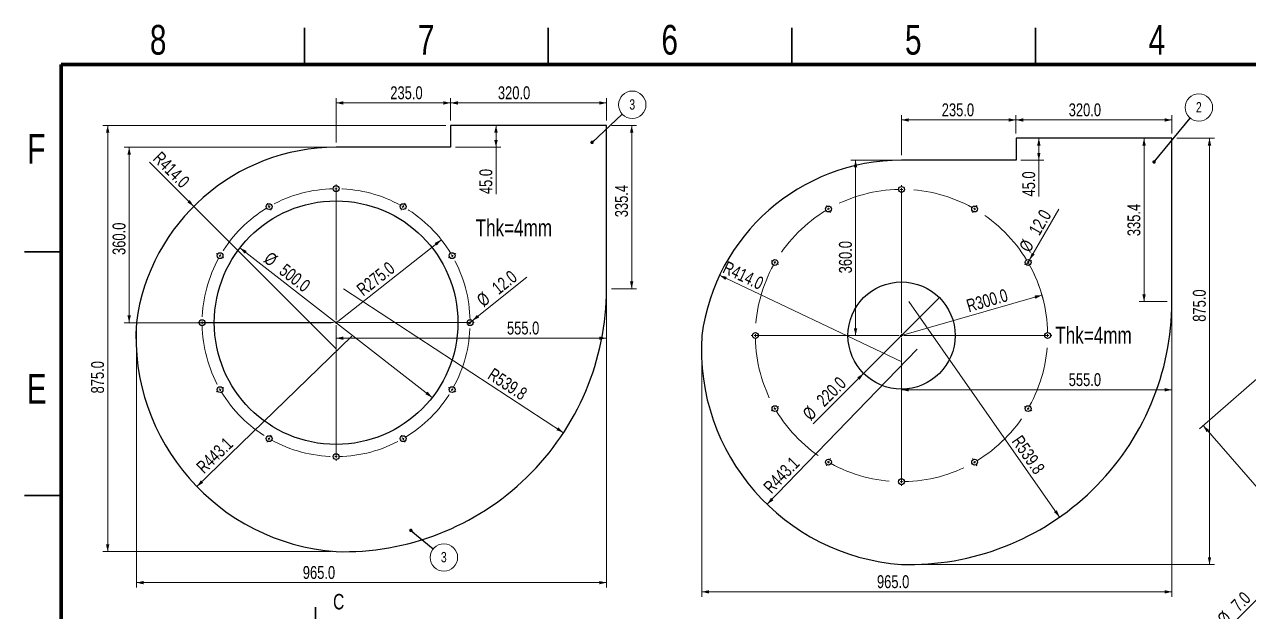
# Paper-space layout 'Sheet3' of a CAD drawing. Header units: millimetres. Extents: x 2 to 418, y 2 to 295.
# Drawn here: x 2.5 to 253.8, y 174.7 to 295.2 of the extents above; entities that cross this region are included whole.
import ezdxf

# ---------------------------------------------------------------- set-up
doc = ezdxf.new("R2010")
doc.units = ezdxf.units.MM
doc.linetypes.add('CENTER', pattern=[10.16, 6.35, -1.27, 1.27, -1.27])
doc.linetypes.add('CENTERX2', pattern=[20.32, 12.7, -2.54, 2.54, -2.54])
doc.styles.add('SLDTEXTSTYLE0', font='TXT', dxfattribs={"width": 0.75})
doc.dimstyles.new('SLDDIMSTYLE0', dxfattribs={"dimtxt": 2.645833, "dimasz": 1.5, "dimexe": 0, "dimexo": 0.0625, "dimgap": 0.661458, "dimtad": 1, "dimdec": 1, "dimlfac": 10, "dimrnd": 1e-09, "dimzin": 4, "dimdsep": 46, "dimtxsty": 'SLDTEXTSTYLE0', "dimsah": 1, "dimcen": 0.09, "dimadec": 0, "dimazin": 1, "dimtfac": 1, "dimtdec": 1, "dimtofl": 0, "dimtmove": 0, "dimatfit": 3, "dimfxl": 0, "dimfrac": 2, "dimtolj": 1, "dimtzin": 12, "dimarcsym": 0})
doc.dimstyles.new('SLDDIMSTYLE1', dxfattribs={"dimtxt": 0.18, "dimasz": 0.7, "dimexe": 0, "dimexo": 0.0625, "dimgap": 0, "dimtad": 0, "dimtih": 1, "dimtoh": 1, "dimdec": 0, "dimrnd": 1e-09, "dimzin": 0, "dimdsep": 46, "dimtxsty": 'Standard', "dimblk1": 'DOT', "dimblk2": 'DOT', "dimsah": 1, "dimcen": 0.09, "dimadec": 0, "dimazin": 0, "dimtfac": 0.7, "dimtdec": 0, "dimtofl": 0, "dimtmove": 0, "dimatfit": 3, "dimldrblk": 'DOT', "dimfxl": 0, "dimfrac": 2, "dimtolj": 1, "dimtzin": 0, "dimarcsym": 0})
doc.dimstyles.new('SLDDIMSTYLE10', dxfattribs={"dimtxt": 2.645833, "dimasz": 1.5, "dimexe": 0, "dimexo": 0.0625, "dimgap": 0.661458, "dimtad": 1, "dimdec": 1, "dimlfac": 10, "dimrnd": 1e-09, "dimzin": 4, "dimdsep": 46, "dimtxsty": 'SLDTEXTSTYLE0', "dimsah": 1, "dimcen": 0, "dimadec": 0, "dimazin": 1, "dimtfac": 1, "dimtdec": 1, "dimtofl": 0, "dimtmove": 0, "dimatfit": 3, "dimfxl": 0, "dimfrac": 2, "dimtolj": 1, "dimtzin": 12, "dimarcsym": 0})
doc.dimstyles.new('SLDDIMSTYLE11', dxfattribs={"dimtxt": 2.645833, "dimasz": 1.5, "dimexe": 0, "dimexo": 0.0625, "dimgap": 0.661458, "dimtad": 1, "dimdec": 1, "dimlfac": 10, "dimrnd": 1e-09, "dimzin": 4, "dimdsep": 46, "dimtxsty": 'SLDTEXTSTYLE0', "dimblk1": 'NONE', "dimsah": 1, "dimcen": 0, "dimadec": 0, "dimazin": 1, "dimtfac": 1, "dimtdec": 1, "dimtmove": 0, "dimatfit": 3, "dimldrblk": 'NONE', "dimfxl": 0, "dimfrac": 2, "dimtolj": 1, "dimtzin": 12, "dimarcsym": 0})
doc.dimstyles.new('SLDDIMSTYLE12', dxfattribs={"dimtxt": 2.645833, "dimasz": 1.5, "dimexe": 0, "dimexo": 0.0625, "dimgap": 0.661458, "dimtad": 1, "dimdec": 1, "dimlfac": 10, "dimrnd": 1e-09, "dimzin": 12, "dimdsep": 46, "dimtxsty": 'SLDTEXTSTYLE0', "dimsah": 1, "dimcen": 0, "dimadec": 0, "dimazin": 3, "dimtfac": 1, "dimtdec": 1, "dimtofl": 0, "dimtmove": 0, "dimatfit": 3, "dimfxl": 0, "dimfrac": 2, "dimtolj": 1, "dimtzin": 12, "dimarcsym": 0})
doc.dimstyles.new('SLDDIMSTYLE2', dxfattribs={"dimtxt": 2.645833, "dimasz": 1.5, "dimexe": 0, "dimexo": 0.0625, "dimgap": 0.661458, "dimtad": 1, "dimdec": 1, "dimlfac": 10, "dimrnd": 1e-09, "dimzin": 12, "dimdsep": 46, "dimtxsty": 'SLDTEXTSTYLE0', "dimsah": 1, "dimcen": 0.09, "dimadec": 0, "dimazin": 3, "dimtfac": 1, "dimtdec": 1, "dimtofl": 0, "dimtmove": 0, "dimatfit": 3, "dimfxl": 0, "dimfrac": 2, "dimtolj": 1, "dimtzin": 12, "dimarcsym": 0})
doc.dimstyles.new('SLDDIMSTYLE36', dxfattribs={"dimtxt": 2.645833, "dimasz": 1.5, "dimexe": 0, "dimexo": 0.0625, "dimgap": 0.661458, "dimtad": 1, "dimdec": 1, "dimlfac": 3, "dimrnd": 1e-09, "dimzin": 4, "dimdsep": 46, "dimtxsty": 'SLDTEXTSTYLE0', "dimblk1": 'NONE', "dimsah": 1, "dimcen": 0, "dimadec": 0, "dimazin": 1, "dimtfac": 1, "dimtdec": 1, "dimtmove": 0, "dimatfit": 3, "dimldrblk": 'NONE', "dimfxl": 0, "dimfrac": 2, "dimtolj": 1, "dimtzin": 12, "dimarcsym": 0})
doc.dimstyles.new('SLDDIMSTYLE9', dxfattribs={"dimtxt": 2.645833, "dimasz": 1.5, "dimexe": 0, "dimexo": 0.0625, "dimgap": 0.661458, "dimtad": 1, "dimdec": 1, "dimlfac": 10, "dimrnd": 1e-09, "dimzin": 4, "dimdsep": 46, "dimtxsty": 'SLDTEXTSTYLE0', "dimsah": 1, "dimcen": 0, "dimadec": 0, "dimazin": 1, "dimtfac": 1, "dimtdec": 1, "dimtmove": 0, "dimatfit": 3, "dimfxl": 0, "dimfrac": 2, "dimtolj": 1, "dimtzin": 12, "dimarcsym": 0})

# ---------------------------------------------------------------- blocks, each defined once
blk = doc.blocks.new('_D_26')
at = {"color": 7, "linetype": 'Continuous', "lineweight": 18}
for p, q in [((89.97, 275.49), (89.97, 280.1)), ((121.97, 279.1), (89.97, 279.1)), ((121.97, 275.49), (121.97, 280.1))]:
    blk.add_line(p, q, dxfattribs=at)
for points in [[(89.97, 279.1), (91.47, 278.75), (91.47, 279.45)], [(121.97, 279.1), (120.47, 279.45), (120.47, 278.75)]]:
    blk.add_solid(points, dxfattribs=at)
at = {"color": 7, "linetype": 'Continuous', "lineweight": 18, "insert": (99.68, 282.51), "char_height": 2.646, "attachment_point": 1, "style": 'SLDTEXTSTYLE0'}
blk.add_mtext('320.0', dxfattribs=at)
blk = doc.blocks.new('_D_27')
at = {"color": 7, "linetype": 'Continuous', "lineweight": 18}
for p, q in [((121.97, 239.95), (121.97, 179.62)), ((25.47, 232.99), (25.47, 179.62)), ((121.97, 180.62), (25.47, 180.62))]:
    blk.add_line(p, q, dxfattribs=at)
for points in [[(25.47, 180.62), (26.97, 180.27), (26.97, 180.97)], [(121.97, 180.62), (120.47, 180.97), (120.47, 180.27)]]:
    blk.add_solid(points, dxfattribs=at)
at = {"color": 7, "linetype": 'Continuous', "lineweight": 18, "insert": (59.63, 184.03), "char_height": 2.646, "attachment_point": 1, "style": 'SLDTEXTSTYLE0'}
blk.add_mtext('965.0', dxfattribs=at)
blk = doc.blocks.new('_D_28')
at = {"color": 7, "linetype": 'Continuous', "lineweight": 18}
for p, q in [((88.97, 274.49), (18.58, 274.49)), ((19.58, 186.99), (19.58, 274.49)), ((65.47, 186.99), (18.58, 186.99))]:
    blk.add_line(p, q, dxfattribs=at)
for points in [[(19.58, 274.49), (19.23, 272.99), (19.93, 272.99)], [(19.58, 186.99), (19.93, 188.49), (19.23, 188.49)]]:
    blk.add_solid(points, dxfattribs=at)
at = {"color": 7, "linetype": 'Continuous', "lineweight": 18, "insert": (16.17, 219.46), "char_height": 2.646, "attachment_point": 1, "rotation": 90, "style": 'SLDTEXTSTYLE0'}
blk.add_mtext('875.0', dxfattribs=at)
blk = doc.blocks.new('_D_29')
at = {"color": 7, "linetype": 'Continuous', "lineweight": 18}
blk.add_line((46.74, 249.35), (86.2, 218.64), dxfattribs=at)
for points in [[(46.74, 249.35), (47.7, 248.15), (48.13, 248.7)], [(86.2, 218.64), (85.23, 219.84), (84.8, 219.29)]]:
    blk.add_solid(points, dxfattribs=at)
at = {"color": 7, "linetype": 'Continuous', "lineweight": 18, "char_height": 2.646, "attachment_point": 1, "rotation": 322.1109, "style": 'SLDTEXTSTYLE0'}
for s, insert in [('%%c', (53.05, 248.72)), ('500.0', (56.21, 246.27))]:
    blk.add_mtext(s, dxfattribs=dict(at, insert=insert))
blk = doc.blocks.new('_D_30')
at = {"color": 7, "linetype": 'Continuous', "lineweight": 18}
blk.add_line((88.07, 251), (66.47, 233.99), dxfattribs=at)
blk.add_solid([(88.07, 251), (86.68, 250.35), (87.11, 249.8)], dxfattribs=at)
at = {"color": 7, "linetype": 'Continuous', "lineweight": 18, "insert": (70.4, 241.4), "char_height": 2.646, "attachment_point": 1, "rotation": 38.2105, "style": 'SLDTEXTSTYLE0'}
blk.add_mtext('R275.0', dxfattribs=at)
blk = doc.blocks.new('_D_31')
at = {"color": 7, "linetype": 'Continuous', "lineweight": 18}
for q in [(105.61, 243.35), (93.5, 233.62)]:
    blk.add_line((94.43, 234.37), q, dxfattribs=at)
blk.add_solid([(94.43, 234.37), (95.82, 235.04), (95.38, 235.58)], dxfattribs=at)
at = {"color": 7, "linetype": 'Continuous', "lineweight": 18, "char_height": 2.646, "attachment_point": 1, "rotation": 38.7684, "style": 'SLDTEXTSTYLE0'}
for s, insert in [('12.0', (98.18, 241.69)), ('%%c', (95.06, 239.18))]:
    blk.add_mtext(s, dxfattribs=dict(at, insert=insert))
blk = doc.blocks.new('_NONE')
blk = doc.blocks.new('_D_32')
at = {"color": 7, "linetype": 'Continuous', "lineweight": 18}
for p, q in [((122.97, 274.49), (128.14, 274.49)), ((127.14, 240.95), (127.14, 274.49)), ((122.97, 240.95), (128.14, 240.95))]:
    blk.add_line(p, q, dxfattribs=at)
for points in [[(127.14, 274.49), (126.79, 272.99), (127.49, 272.99)], [(127.14, 240.95), (127.49, 242.45), (126.79, 242.45)]]:
    blk.add_solid(points, dxfattribs=at)
at = {"color": 7, "linetype": 'Continuous', "lineweight": 18, "insert": (123.73, 255.63), "char_height": 2.646, "attachment_point": 1, "rotation": 90, "style": 'SLDTEXTSTYLE0'}
blk.add_mtext('335.4', dxfattribs=at)
blk = doc.blocks.new('_D_33')
at = {"color": 7, "linetype": 'Continuous', "lineweight": 18}
for p, q in [((99.29, 274.49), (99.29, 269.99)), ((90.97, 269.99), (100.29, 269.99)), ((99.29, 269.99), (99.29, 260.38))]:
    blk.add_line(p, q, dxfattribs=at)
for points in [[(99.29, 274.49), (98.94, 272.99), (99.64, 272.99)], [(99.29, 269.99), (99.64, 271.49), (98.94, 271.49)]]:
    blk.add_solid(points, dxfattribs=at)
at = {"color": 7, "linetype": 'Continuous', "lineweight": 18, "insert": (95.88, 260.38), "char_height": 2.646, "attachment_point": 1, "rotation": 90, "style": 'SLDTEXTSTYLE0'}
blk.add_mtext('45.0', dxfattribs=at)
blk = doc.blocks.new('_D_34')
at = {"color": 7, "linetype": 'Continuous', "lineweight": 18}
for p, q in [((66.47, 270.99), (66.47, 280.1)), ((89.97, 279.1), (66.47, 279.1)), ((89.97, 275.49), (89.97, 280.1))]:
    blk.add_line(p, q, dxfattribs=at)
for points in [[(66.47, 279.1), (67.97, 278.75), (67.97, 279.45)], [(89.97, 279.1), (88.47, 279.45), (88.47, 278.75)]]:
    blk.add_solid(points, dxfattribs=at)
at = {"color": 7, "linetype": 'Continuous', "lineweight": 18, "insert": (77.59, 282.51), "char_height": 2.646, "attachment_point": 1, "style": 'SLDTEXTSTYLE0'}
blk.add_mtext('235.0', dxfattribs=at)
blk = doc.blocks.new('_D_35')
at = {"color": 7, "linetype": 'Continuous', "lineweight": 18}
for q in [(28.17, 266.94), (66.51, 228.6)]:
    blk.add_line((37.24, 257.87), q, dxfattribs=at)
blk.add_solid([(37.24, 257.87), (36.42, 259.18), (35.93, 258.68)], dxfattribs=at)
at = {"color": 7, "linetype": 'Continuous', "lineweight": 18, "insert": (30.58, 269.35), "char_height": 2.646, "attachment_point": 1, "rotation": 315, "style": 'SLDTEXTSTYLE0'}
blk.add_mtext('R414.0', dxfattribs=at)
blk = doc.blocks.new('_D_36')
at = {"color": 7, "linetype": 'Continuous', "lineweight": 18}
blk.add_line((37.89, 200.33), (69.69, 231.19), dxfattribs=at)
blk.add_solid([(37.89, 200.33), (39.21, 201.13), (38.72, 201.63)], dxfattribs=at)
at = {"color": 7, "linetype": 'Continuous', "lineweight": 18, "insert": (37.53, 204.74), "char_height": 2.646, "attachment_point": 1, "rotation": 44.1351, "style": 'SLDTEXTSTYLE0'}
blk.add_mtext('R443.1', dxfattribs=at)
blk = doc.blocks.new('_D_37')
at = {"color": 7, "linetype": 'Continuous', "lineweight": 18}
blk.add_line((113.15, 211.39), (67.98, 240.95), dxfattribs=at)
blk.add_solid([(113.15, 211.39), (112.09, 212.51), (111.7, 211.92)], dxfattribs=at)
at = {"color": 7, "linetype": 'Continuous', "lineweight": 18, "insert": (98.81, 224.85), "char_height": 2.646, "attachment_point": 1, "rotation": 326.7937, "style": 'SLDTEXTSTYLE0'}
blk.add_mtext('R539.8', dxfattribs=at)
blk = doc.blocks.new('_D_38')
at = {"color": 7, "linetype": 'Continuous', "lineweight": 18}
for p, q in [((65.47, 269.99), (22.99, 269.99)), ((23.99, 233.99), (23.99, 269.99)), ((65.47, 233.99), (22.99, 233.99))]:
    blk.add_line(p, q, dxfattribs=at)
for points in [[(23.99, 269.99), (23.64, 268.49), (24.34, 268.49)], [(23.99, 233.99), (24.34, 235.49), (23.64, 235.49)]]:
    blk.add_solid(points, dxfattribs=at)
at = {"color": 7, "linetype": 'Continuous', "lineweight": 18, "insert": (20.58, 247.89), "char_height": 2.646, "attachment_point": 1, "rotation": 90, "style": 'SLDTEXTSTYLE0'}
blk.add_mtext('360.0', dxfattribs=at)
blk = doc.blocks.new('_D_39')
at = {"color": 7, "linetype": 'Continuous', "lineweight": 18}
for p, q in [((121.97, 239.95), (121.97, 229.8)), ((66.47, 232.99), (66.47, 229.8)), ((66.47, 230.8), (121.97, 230.8))]:
    blk.add_line(p, q, dxfattribs=at)
for points in [[(66.47, 230.8), (67.97, 230.45), (67.97, 231.15)], [(121.97, 230.8), (120.47, 231.15), (120.47, 230.45)]]:
    blk.add_solid(points, dxfattribs=at)
at = {"color": 7, "linetype": 'Continuous', "lineweight": 18, "insert": (101.54, 234.21), "char_height": 2.646, "attachment_point": 1, "style": 'SLDTEXTSTYLE0'}
blk.add_mtext('555.0', dxfattribs=at)
blk = doc.blocks.new('SW_NOTE_55')
at = {"color": 0, "linetype": 'Continuous', "lineweight": 0}
blk.add_circle((2.05, 1.92), 2.81, dxfattribs=at)
at = {"color": 0, "linetype": 'Continuous', "lineweight": 0, "insert": (2.03, 3.04), "char_height": 2.12, "attachment_point": 2, "style": 'SLDTEXTSTYLE0'}
blk.add_mtext('3', dxfattribs=at)
blk = doc.blocks.new('_DOT')
at = {"color": 0, "linetype": 'ByBlock', "lineweight": -2}
blk.add_line((-0.5, 0), (-1, 0), dxfattribs=at)
at = {"color": 0, "linetype": 'ByBlock', "const_width": 0.5}
blk.add_lwpolyline([(-0.25, 0, 1), (0.25, 0, 1)], format="xyb", close=True, dxfattribs=at)
blk = doc.blocks.new('SW_NOTE_56')
at = {"color": 0, "linetype": 'Continuous', "lineweight": 0}
blk.add_circle((2.18, -1.78), 2.81, dxfattribs=at)
at = {"color": 0, "linetype": 'Continuous', "lineweight": 0, "insert": (2.15, -0.66), "char_height": 2.12, "attachment_point": 2, "style": 'SLDTEXTSTYLE0'}
blk.add_mtext('3', dxfattribs=at)
blk = doc.blocks.new('SW_CENTERMARKSYMBOL_3')
at = {"color": 0, "linetype": 'Continuous', "lineweight": 0}
for p, q in [((-23.82, 14.25), (-23.82, 14.6)), ((-23.82, -13.25), (-23.82, 14)), ((-23.82, 13.75), (-23.82, 14)), ((-23.82, 13.75), (-23.82, 13.5)), ((-23.82, 13.25), (-23.82, 12.9)), ((-37.82, 10.5), (-37.99, 10.8)), ((-37.57, 10.07), (-37.69, 10.28)), ((-37.57, 10.07), (-37.44, 9.85)), ((-10.07, 10.07), (-10.19, 9.85)), ((-10.07, 10.07), (-9.94, 10.28)), ((-9.82, 10.5), (-9.64, 10.8)), ((-37.32, 9.63), (-37.14, 9.33)), ((-10.32, 9.63), (-10.49, 9.33)), ((-48.06, 0.25), (-48.37, 0.42)), ((-47.63, 0), (-47.85, 0.12)), ((0, 0), (-0.22, -0.13)), ((0, 0), (0.22, 0.12)), ((0.43, 0.25), (0.74, 0.42)), ((-47.63, 0), (-47.41, -0.13)), ((-47.2, -0.25), (-46.9, -0.43)), ((-0.43, -0.25), (-0.74, -0.43)), ((-51.82, -13.75), (-52.17, -13.75)), ((-24.32, -13.75), (-51.57, -13.75)), ((-51.32, -13.75), (-51.57, -13.75)), ((-51.32, -13.75), (-51.07, -13.75)), ((-50.82, -13.75), (-50.47, -13.75)), ((-23.82, -13.75), (-24.07, -13.75)), ((-23.82, -13.75), (-23.82, -13.5)), ((-23.82, -13.75), (-23.82, -14)), ((-23.82, -13.75), (-23.57, -13.75)), ((-23.82, -14.25), (-23.82, -41.5)), ((-23.32, -13.75), (3.93, -13.75)), ((3.18, -13.75), (2.83, -13.75)), ((3.68, -13.75), (3.43, -13.75)), ((3.68, -13.75), (3.93, -13.75)), ((4.18, -13.75), (4.53, -13.75)), ((-47.63, -27.5), (-47.85, -27.63)), ((-47.63, -27.5), (-47.41, -27.38)), ((-47.2, -27.25), (-46.9, -27.08)), ((-0.43, -27.25), (-0.74, -27.08)), ((0, -27.5), (-0.22, -27.38)), ((0, -27.5), (0.22, -27.63)), ((-48.06, -27.75), (-48.37, -27.93)), ((0.43, -27.75), (0.74, -27.93)), ((-37.57, -37.57), (-37.69, -37.78)), ((-37.57, -37.57), (-37.44, -37.35)), ((-37.32, -37.13), (-37.14, -36.83)), ((-10.32, -37.13), (-10.49, -36.83)), ((-10.07, -37.57), (-10.19, -37.35)), ((-10.07, -37.57), (-9.94, -37.78)), ((-37.82, -38), (-37.99, -38.3)), ((-9.82, -38), (-9.64, -38.3)), ((-23.82, -40.75), (-23.82, -40.4)), ((-23.82, -41.25), (-23.82, -41)), ((-23.82, -41.25), (-23.82, -41.5)), ((-23.82, -41.75), (-23.82, -42.1))]:
    blk.add_line(p, q, dxfattribs=at)
at = {"color": 0, "linetype": 'CENTERX2', "lineweight": 0}
for start, end in [(91.0417, 118.9583), (61.0417, 88.9583), (121.0417, 148.9583), (31.0417, 58.9583), (151.0417, 178.9583), (1.0417, 28.9583), (181.0417, 208.9583), (331.0417, 358.9583), (211.0417, 238.9583), (301.0417, 328.9583), (241.0417, 268.9583), (271.0417, 298.9583)]:
    blk.add_arc((-23.82, -13.75), 27.5, start, end, dxfattribs=at)
at = {"color": 0, "linetype": 'Continuous', "lineweight": 0}
for start, end in [(90, 90.5209), (89.4791, 90), (120, 120.5209), (119.4791, 120), (60, 60.5209), (59.4791, 60), (149.4791, 150), (30, 30.5209), (29.4791, 30), (150, 150.5209), (179.4791, 180), (180, 180.5209), (0, 0.5209), (359.4791, 0), (209.4791, 210), (210, 210.5209), (329.4791, 330), (330, 330.5209), (239.4791, 240), (240, 240.5209), (299.4791, 300), (300, 300.5209), (269.4791, 270), (270, 270.5209)]:
    blk.add_arc((-23.82, -13.75), 27.5, start, end, dxfattribs=at)
blk = doc.blocks.new('_D_40')
at = {"color": 7, "linetype": 'Continuous', "lineweight": 18}
for p, q in [((239.03, 271.85), (246.75, 271.85)), ((245.75, 184.35), (245.75, 271.85)), ((183.53, 184.35), (246.75, 184.35))]:
    blk.add_line(p, q, dxfattribs=at)
for points in [[(245.75, 271.85), (245.4, 270.35), (246.1, 270.35)], [(245.75, 184.35), (246.1, 185.85), (245.4, 185.85)]]:
    blk.add_solid(points, dxfattribs=at)
at = {"color": 7, "linetype": 'Continuous', "lineweight": 18, "insert": (242.34, 234.17), "char_height": 2.646, "attachment_point": 1, "rotation": 90, "style": 'SLDTEXTSTYLE0'}
blk.add_mtext('875.0', dxfattribs=at)
blk = doc.blocks.new('_D_41')
at = {"color": 7, "linetype": 'Continuous', "lineweight": 18}
for p, q in [((238.03, 237.31), (238.03, 177.73)), ((141.53, 230.35), (141.53, 177.73)), ((238.03, 178.73), (141.53, 178.73))]:
    blk.add_line(p, q, dxfattribs=at)
for points in [[(141.53, 178.73), (143.03, 178.38), (143.03, 179.08)], [(238.03, 178.73), (236.53, 179.08), (236.53, 178.38)]]:
    blk.add_solid(points, dxfattribs=at)
at = {"color": 7, "linetype": 'Continuous', "lineweight": 18, "insert": (177.49, 182.14), "char_height": 2.646, "attachment_point": 1, "style": 'SLDTEXTSTYLE0'}
blk.add_mtext('965.0', dxfattribs=at)
blk = doc.blocks.new('_D_42')
at = {"color": 7, "linetype": 'Continuous', "lineweight": 18}
for q in [(190.31, 239.13), (164.39, 213.21)]:
    blk.add_line((174.75, 223.57), q, dxfattribs=at)
blk.add_solid([(174.75, 223.57), (173.45, 222.76), (173.94, 222.26)], dxfattribs=at)
at = {"color": 7, "linetype": 'Continuous', "lineweight": 18, "char_height": 2.646, "attachment_point": 1, "rotation": 45, "style": 'SLDTEXTSTYLE0'}
for s, insert in [('220.0', (164.81, 218.43)), ('%%c', (161.99, 215.61))]:
    blk.add_mtext(s, dxfattribs=dict(at, insert=insert))
blk = doc.blocks.new('_D_43')
at = {"color": 7, "linetype": 'Continuous', "lineweight": 18}
blk.add_line((211.36, 239.64), (182.53, 231.35), dxfattribs=at)
blk.add_arc((182.53, 231.35), 30, 14.1267, 29.7282, dxfattribs=at)
blk.add_solid([(211.36, 239.64), (209.83, 239.56), (210.02, 238.89)], dxfattribs=at)
at = {"color": 7, "linetype": 'Continuous', "lineweight": 18, "insert": (195.62, 238.65), "char_height": 2.646, "attachment_point": 1, "rotation": 16.0359, "style": 'SLDTEXTSTYLE0'}
blk.add_mtext('R300.0', dxfattribs=at)
blk = doc.blocks.new('_D_44')
at = {"color": 7, "linetype": 'Continuous', "lineweight": 18}
for q in [(214.82, 257.27), (208.21, 245.83)]:
    blk.add_line((208.81, 246.87), q, dxfattribs=at)
blk.add_solid([(208.81, 246.87), (209.87, 247.99), (209.26, 248.34)], dxfattribs=at)
at = {"color": 7, "linetype": 'Continuous', "lineweight": 18, "char_height": 2.646, "attachment_point": 1, "rotation": 60, "style": 'SLDTEXTSTYLE0'}
for s, insert in [('12.0', (208.52, 253.01)), ('%%c', (206.52, 249.55))]:
    blk.add_mtext(s, dxfattribs=dict(at, insert=insert))
blk = doc.blocks.new('_D_45')
at = {"color": 7, "linetype": 'Continuous', "lineweight": 18}
for p, q in [((206.03, 272.85), (206.03, 276.6)), ((238.03, 272.85), (238.03, 276.6)), ((238.03, 275.6), (206.03, 275.6))]:
    blk.add_line(p, q, dxfattribs=at)
for points in [[(206.03, 275.6), (207.53, 275.25), (207.53, 275.95)], [(238.03, 275.6), (236.53, 275.95), (236.53, 275.25)]]:
    blk.add_solid(points, dxfattribs=at)
at = {"color": 7, "linetype": 'Continuous', "lineweight": 18, "insert": (216.85, 279.01), "char_height": 2.646, "attachment_point": 1, "style": 'SLDTEXTSTYLE0'}
blk.add_mtext('320.0', dxfattribs=at)
blk = doc.blocks.new('_D_46')
at = {"color": 7, "linetype": 'Continuous', "lineweight": 18}
for p, q in [((210.72, 271.85), (210.72, 267.35)), ((207.03, 267.35), (211.72, 267.35)), ((210.72, 267.35), (210.72, 259.89))]:
    blk.add_line(p, q, dxfattribs=at)
for points in [[(210.72, 271.85), (210.37, 270.35), (211.07, 270.35)], [(210.72, 267.35), (211.07, 268.85), (210.37, 268.85)]]:
    blk.add_solid(points, dxfattribs=at)
at = {"color": 7, "linetype": 'Continuous', "lineweight": 18, "insert": (207.31, 259.89), "char_height": 2.646, "attachment_point": 1, "rotation": 90, "style": 'SLDTEXTSTYLE0'}
blk.add_mtext('45.0', dxfattribs=at)
blk = doc.blocks.new('_D_47')
at = {"color": 7, "linetype": 'Continuous', "lineweight": 18}
for p, q in [((182.53, 268.35), (182.53, 276.6)), ((206.03, 272.85), (206.03, 276.6)), ((206.03, 275.6), (182.53, 275.6))]:
    blk.add_line(p, q, dxfattribs=at)
for points in [[(182.53, 275.6), (184.03, 275.25), (184.03, 275.95)], [(206.03, 275.6), (204.53, 275.95), (204.53, 275.25)]]:
    blk.add_solid(points, dxfattribs=at)
at = {"color": 7, "linetype": 'Continuous', "lineweight": 18, "insert": (190.79, 279.01), "char_height": 2.646, "attachment_point": 1, "style": 'SLDTEXTSTYLE0'}
blk.add_mtext('235.0', dxfattribs=at)
blk = doc.blocks.new('_D_48')
at = {"color": 7, "linetype": 'Continuous', "lineweight": 18}
for p, q in [((232.32, 238.31), (232.32, 271.85)), ((237.03, 238.31), (231.32, 238.31))]:
    blk.add_line(p, q, dxfattribs=at)
for points in [[(232.32, 271.85), (231.97, 270.35), (232.67, 270.35)], [(232.32, 238.31), (232.67, 239.81), (231.97, 239.81)]]:
    blk.add_solid(points, dxfattribs=at)
at = {"color": 7, "linetype": 'Continuous', "lineweight": 18, "insert": (228.91, 251.75), "char_height": 2.646, "attachment_point": 1, "rotation": 90, "style": 'SLDTEXTSTYLE0'}
blk.add_mtext('335.4', dxfattribs=at)
blk = doc.blocks.new('_D_49')
at = {"color": 7, "linetype": 'Continuous', "lineweight": 18}
for p, q in [((181.53, 267.35), (172.1, 267.35)), ((173.1, 231.35), (173.1, 267.35)), ((181.53, 231.35), (172.1, 231.35))]:
    blk.add_line(p, q, dxfattribs=at)
for points in [[(173.1, 267.35), (172.75, 265.85), (173.45, 265.85)], [(173.1, 231.35), (173.45, 232.85), (172.75, 232.85)]]:
    blk.add_solid(points, dxfattribs=at)
at = {"color": 7, "linetype": 'Continuous', "lineweight": 18, "insert": (169.69, 244.11), "char_height": 2.646, "attachment_point": 1, "rotation": 90, "style": 'SLDTEXTSTYLE0'}
blk.add_mtext('360.0', dxfattribs=at)
blk = doc.blocks.new('_D_50')
at = {"color": 7, "linetype": 'Continuous', "lineweight": 18}
for p, q in [((238.03, 237.31), (238.03, 219.21)), ((182.53, 230.35), (182.53, 219.21)), ((182.53, 220.21), (238.03, 220.21))]:
    blk.add_line(p, q, dxfattribs=at)
for points in [[(182.53, 220.21), (184.03, 219.86), (184.03, 220.56)], [(238.03, 220.21), (236.53, 220.56), (236.53, 219.86)]]:
    blk.add_solid(points, dxfattribs=at)
at = {"color": 7, "linetype": 'Continuous', "lineweight": 18, "insert": (216.85, 223.62), "char_height": 2.646, "attachment_point": 1, "style": 'SLDTEXTSTYLE0'}
blk.add_mtext('555.0', dxfattribs=at)
blk = doc.blocks.new('_D_51')
at = {"color": 7, "linetype": 'Continuous', "lineweight": 18}
blk.add_line((145.18, 243.71), (182.57, 225.95), dxfattribs=at)
blk.add_solid([(145.18, 243.71), (146.38, 242.75), (146.68, 243.38)], dxfattribs=at)
at = {"color": 7, "linetype": 'Continuous', "lineweight": 18, "insert": (146.76, 246.73), "char_height": 2.646, "attachment_point": 1, "rotation": 334.6007, "style": 'SLDTEXTSTYLE0'}
blk.add_mtext('R414.0', dxfattribs=at)
blk = doc.blocks.new('_D_52')
at = {"color": 7, "linetype": 'Continuous', "lineweight": 18}
blk.add_line((154.94, 196.7), (185.76, 228.54), dxfattribs=at)
blk.add_solid([(154.94, 196.7), (156.24, 197.53), (155.74, 198.02)], dxfattribs=at)
at = {"color": 7, "linetype": 'Continuous', "lineweight": 18, "insert": (153.94, 200.55), "char_height": 2.646, "attachment_point": 1, "rotation": 45.9484, "style": 'SLDTEXTSTYLE0'}
blk.add_mtext('R443.1', dxfattribs=at)
blk = doc.blocks.new('_D_53')
at = {"color": 7, "linetype": 'Continuous', "lineweight": 18}
blk.add_line((214.99, 194.07), (184.05, 238.31), dxfattribs=at)
blk.add_solid([(214.99, 194.07), (214.41, 195.5), (213.84, 195.1)], dxfattribs=at)
at = {"color": 7, "linetype": 'Continuous', "lineweight": 18, "insert": (207.21, 211.14), "char_height": 2.646, "attachment_point": 1, "rotation": 304.9654, "style": 'SLDTEXTSTYLE0'}
blk.add_mtext('R539.8', dxfattribs=at)
blk = doc.blocks.new('SW_NOTE_57')
at = {"color": 0, "linetype": 'Continuous', "lineweight": 0}
blk.add_circle((1.79, 2.17), 2.81, dxfattribs=at)
at = {"color": 0, "linetype": 'Continuous', "lineweight": 0, "insert": (1.77, 3.29), "char_height": 2.12, "attachment_point": 2, "style": 'SLDTEXTSTYLE0'}
blk.add_mtext('2', dxfattribs=at)
blk = doc.blocks.new('SW_CENTERMARKSYMBOL_4')
at = {"color": 0, "linetype": 'Continuous', "lineweight": 0}
for p, q in [((25.98, 45.5), (25.98, 45.85)), ((25.98, 15.5), (25.98, 45.25)), ((25.98, 45), (25.98, 45.25)), ((25.98, 45), (25.98, 44.75)), ((25.98, 44.5), (25.98, 44.15)), ((10.73, 41.41), (10.56, 41.72)), ((10.98, 40.98), (10.86, 41.2)), ((10.98, 40.98), (11.11, 40.76)), ((11.23, 40.55), (11.41, 40.24)), ((40.73, 40.55), (40.56, 40.24)), ((40.98, 40.98), (40.86, 40.76)), ((40.98, 40.98), (41.11, 41.2)), ((41.23, 41.41), (41.41, 41.72)), ((-0.43, 30.25), (-0.74, 30.42)), ((52.39, 30.25), (52.7, 30.42)), ((0, 30), (-0.22, 30.12)), ((0, 30), (0.22, 29.87)), ((0.43, 29.75), (0.74, 29.57)), ((51.53, 29.75), (51.23, 29.57)), ((51.96, 30), (51.75, 29.87)), ((51.96, 30), (52.18, 30.12)), ((25.98, 15), (25.98, 15.25)), ((-4.52, 15), (-4.87, 15)), ((25.48, 15), (-4.27, 15)), ((-4.02, 15), (-4.27, 15)), ((-4.02, 15), (-3.77, 15)), ((-3.52, 15), (-3.17, 15)), ((25.98, 15), (25.73, 15)), ((25.98, 15), (25.98, 14.75)), ((25.98, 15), (26.23, 15)), ((25.98, 14.5), (25.98, -15.25)), ((26.48, 15), (56.23, 15)), ((55.48, 15), (55.13, 15)), ((55.98, 15), (55.73, 15)), ((55.98, 15), (56.23, 15)), ((56.48, 15), (56.83, 15)), ((0, 0), (-0.22, -0.13)), ((0, 0), (0.22, 0.12)), ((0.43, 0.25), (0.74, 0.43)), ((51.53, 0.25), (51.23, 0.43)), ((51.96, 0), (51.75, 0.12)), ((51.96, 0), (52.18, -0.13)), ((-0.43, -0.25), (-0.74, -0.43)), ((52.39, -0.25), (52.7, -0.43)), ((10.73, -11.41), (10.56, -11.72)), ((10.98, -10.98), (10.86, -11.2)), ((10.98, -10.98), (11.11, -10.76)), ((11.23, -10.55), (11.41, -10.24)), ((40.73, -10.55), (40.56, -10.24)), ((40.98, -10.98), (40.86, -10.76)), ((40.98, -10.98), (41.11, -11.2)), ((41.23, -11.41), (41.41, -11.72)), ((25.98, -14.5), (25.98, -14.15)), ((25.98, -15), (25.98, -14.75)), ((25.98, -15), (25.98, -15.25)), ((25.98, -15.5), (25.98, -15.85))]:
    blk.add_line(p, q, dxfattribs=at)
at = {"color": 0, "linetype": 'CENTERX2', "lineweight": 0}
for start, end in [(90.9549, 119.0451), (60.9549, 89.0451), (120.9549, 149.0451), (30.9549, 59.0451), (150.9549, 179.0451), (0.9549, 29.0451), (180.9549, 209.0451), (330.9549, 359.0451), (210.9549, 239.0451), (300.9549, 329.0451), (240.9549, 269.0451), (270.9549, 299.0451)]:
    blk.add_arc((25.98, 15), 30, start, end, dxfattribs=at)
at = {"color": 0, "linetype": 'Continuous', "lineweight": 0}
for start, end in [(90, 90.4775), (89.5225, 90), (120, 120.4775), (119.5225, 120), (60, 60.4775), (59.5225, 60), (149.5225, 150), (30, 30.4775), (150, 150.4775), (29.5225, 30), (179.5225, 180), (0, 0.4775), (180, 180.4775), (359.5225, 0), (209.5225, 210), (329.5225, 330), (330, 330.4775), (210, 210.4775), (239.5225, 240), (240, 240.4775), (299.5225, 300), (300, 300.4775), (269.5225, 270), (270, 270.4775)]:
    blk.add_arc((25.98, 15), 30, start, end, dxfattribs=at)
blk = doc.blocks.new('_D_62')
at = {"color": 7, "linetype": 'Continuous', "lineweight": 18}
for p, q in [((263.07, 229.11), (243.69, 212.2)), ((285.68, 165.58), (244.44, 212.86)), ((304.31, 181.84), (284.92, 164.93))]:
    blk.add_line(p, q, dxfattribs=at)
for points in [[(244.44, 212.86), (245.16, 211.5), (245.69, 211.96)], [(285.68, 165.58), (284.96, 166.94), (284.43, 166.48)]]:
    blk.add_solid(points, dxfattribs=at)
at = {"color": 7, "linetype": 'Continuous', "lineweight": 18, "insert": (267.22, 191.93), "char_height": 2.646, "attachment_point": 1, "rotation": 311.0978, "style": 'SLDTEXTSTYLE0'}
blk.add_mtext('627.3', dxfattribs=at)
blk = doc.blocks.new('_D_122')
at = {"color": 7, "linetype": 'Continuous', "lineweight": 18}
for q in [(255.75, 177.46), (245.77, 167.49)]:
    blk.add_line((247.42, 169.14), q, dxfattribs=at)
blk.add_solid([(247.42, 169.14), (248.73, 169.95), (248.24, 170.45)], dxfattribs=at)
at = {"color": 7, "linetype": 'Continuous', "lineweight": 18, "char_height": 2.646, "attachment_point": 1, "rotation": 45, "style": 'SLDTEXTSTYLE0'}
for s, insert in [('7.0', (249.93, 176.38)), ('%%c', (247.11, 173.55))]:
    blk.add_mtext(s, dxfattribs=dict(at, insert=insert))

psp = doc.layouts.new('Sheet3')

# ---------------------------------------------------------------- linework, layer by layer
at = {"color": 7, "linetype": 'Continuous', "lineweight": 35}
for p, q in [((60, 287), (60, 294.5)), ((110, 287), (110, 294.5)), ((160, 287), (160, 294.5)), ((210, 294.5), (210, 287)), ((210, 287), (210, 294.5)), ((10, 248.5), (2.5, 248.5)), ((10, 198.5), (2.5, 198.5))]:
    psp.add_line(p, q, dxfattribs=at)
at = {"color": 7, "linetype": 'Continuous', "lineweight": 70}
for p, q in [((10, 10), (10, 287)), ((10, 287), (410, 287))]:
    psp.add_line(p, q, dxfattribs=at)
at = {"color": 7, "linetype": 'Continuous', "lineweight": 25}
for p, q in [((121.9655, 274.4943), (89.9655, 274.4943)), ((89.9655, 274.4943), (89.9655, 269.9943)), ((121.9655, 240.9547), (121.9655, 274.4943)), ((238.0315, 271.849), (206.0315, 271.849)), ((206.0315, 271.849), (206.0315, 267.349)), ((238.0315, 238.3094), (238.0315, 271.849)), ((89.9655, 269.9943), (66.4655, 269.9943)), ((206.0315, 267.349), (182.5315, 267.349))]:
    psp.add_line(p, q, dxfattribs=at)
at = {"color": 7, "linetype": 'CENTER', "lineweight": 35}
psp.add_line((62.2216, 175.5525), (62.2216, 72.8097), dxfattribs=at)
at = {"color": 7, "linetype": 'Continuous', "lineweight": 25}
for centre, radius in [((66.4655, 261.4943), 0.6), ((182.5315, 261.349), 0.6), ((66.4655, 233.9943), 25), ((52.7155, 257.81), 0.6), ((80.2155, 257.81), 0.6), ((167.5315, 257.3297), 0.6), ((197.5315, 257.3297), 0.6), ((42.6498, 247.7443), 0.6), ((90.2812, 247.7443), 0.6), ((156.5508, 246.349), 0.6), ((208.5123, 246.349), 0.6), ((182.5315, 231.349), 11), ((38.9655, 233.9943), 0.6), ((93.9655, 233.9943), 0.6), ((152.5315, 231.349), 0.6), ((212.5315, 231.349), 0.6), ((42.6498, 220.2443), 0.6), ((90.2812, 220.2443), 0.6), ((156.5508, 216.349), 0.6), ((208.5123, 216.349), 0.6), ((52.7155, 210.1786), 0.6), ((80.2155, 210.1786), 0.6), ((66.4655, 206.4943), 0.6), ((167.5315, 205.3682), 0.6), ((197.5315, 205.3682), 0.6), ((182.5315, 201.349), 0.6)]:
    psp.add_circle(centre, radius, dxfattribs=at)
for centre, radius, start, end in [((66.508, 228.5986), 41.3957, 90.058836, 172.510586), ((182.574, 225.9533), 41.3957, 90.058836, 172.510586), ((67.9837, 240.9547), 53.9818, 268.388365, 0), ((184.0498, 238.3094), 53.9818, 268.388365, 0), ((69.6894, 231.1896), 44.3127, 176.371095, 265.827918), ((185.7554, 228.5442), 44.3127, 176.371095, 265.827918)]:
    psp.add_arc(centre, radius, start, end, dxfattribs=at)

# ---------------------------------------------------------------- block references
at = {"color": 7, "linetype": 'Continuous', "lineweight": 0}
for name, p in [('SW_NOTE_55', (125.2204, 276.8104)), ('SW_NOTE_57', (241.7922, 275.9836)), ('SW_CENTERMARKSYMBOL_3', (90.2812, 247.7443)), ('SW_CENTERMARKSYMBOL_4', (156.5508, 216.349)), ('SW_NOTE_56', (86.4242, 187.5788))]:
    psp.add_blockref(name, p, dxfattribs=at)

# ---------------------------------------------------------------- texts
at = {"color": 7, "linetype": 'Continuous', "lineweight": 0, "style": 'SLDTEXTSTYLE0'}
for s, insert, char_height, attachment_point in [('8', (29.9386, 295.1137), 6.096, 2), ('7', (84.9386, 295.1137), 6.096, 2), ('6', (134.9386, 295.1137), 6.096, 2), ('5', (184.9386, 295.1137), 6.096, 2), ('4', (234.9386, 295.1137), 6.096, 2), ('F', (4.9365, 272.7257), 6.096, 2), ('Thk=4mm', (95.103, 255.1982), 3.5, 1), ('Thk=4mm', (214.0952, 233.1509), 3.5, 1), ('E', (5.0106, 223.4757), 6.096, 2)]:
    psp.add_mtext(s, dxfattribs=dict(at, insert=insert, char_height=char_height, attachment_point=attachment_point))
at = {"color": 7, "linetype": 'Continuous', "insert": (65.8472, 178.3014), "char_height": 3.175, "attachment_point": 1, "style": 'SLDTEXTSTYLE0'}
psp.add_mtext('C', dxfattribs=at)

# ---------------------------------------------------------------- dimensions: what is measured, and where the dimension line sits
at = {"color": 7, "linetype": 'Continuous', "lineweight": 18}
for base, p1, p2, picture, middle in [((66.4655, 279.0966), (89.9655, 274.4943), (66.4655, 269.9943), '_D_34', (81.9864, 279.0966)), ((89.9655, 279.0966), (121.9655, 274.4943), (89.9655, 274.4943), '_D_26', (104.0815, 279.0966)), ((182.5315, 275.5966), (206.0315, 271.849), (182.5315, 267.349), '_D_47', (195.1913, 275.5966)), ((206.0315, 275.5966), (238.0315, 271.849), (206.0315, 271.849), '_D_45', (221.2521, 275.5966)), ((25.4655, 180.624), (121.9655, 240.9547), (25.4655, 233.9943), '_D_27', (64.0309, 180.624)), ((121.9655, 230.8038), (66.4655, 233.9943), (121.9655, 240.9547), '_D_39', (105.9331, 230.8038)), ((141.5315, 178.726), (238.0315, 238.3094), (141.5315, 231.349), '_D_41', (181.8909, 178.726)), ((238.0315, 220.2087), (182.5315, 231.349), (238.0315, 238.3094), '_D_50', (221.2521, 220.2087))]:
    dim = psp.add_linear_dim(base=base, p1=p1, p2=p2, dimstyle='SLDDIMSTYLE0', dxfattribs=at)
    dim.commit()
    dim.dimension.update_dxf_attribs({"geometry": picture, "text_midpoint": middle, "dimtype": 160})
for base, p1, p2, angle, dimstyle, picture, middle in [((19.579, 274.4943), (66.4655, 186.9943), (89.9655, 274.4943), 90, 'SLDDIMSTYLE0', '_D_28', (19.579, 223.858)), ((99.2858, 269.9943), (89.9655, 274.4943), (89.9655, 269.9943), 90, 'SLDDIMSTYLE0', '_D_33', (99.2858, 263.8026)), ((127.1404, 274.4943), (121.9655, 240.9547), (121.9655, 274.4943), 90, 'SLDDIMSTYLE2', '_D_32', (127.1404, 260.0305)), ((245.7521, 271.849), (182.5315, 184.349), (238.0315, 271.849), 90, 'SLDDIMSTYLE0', '_D_40', (245.7521, 238.5708)), ((210.7197, 267.349), (206.0315, 271.849), (206.0315, 267.349), 90, 'SLDDIMSTYLE0', '_D_46', (210.7197, 263.3088)), ((232.3246, 271.849), (238.0315, 238.3094), (238.0315, 271.849), 90, 'SLDDIMSTYLE2', '_D_48', (232.3246, 256.1522)), ((23.9933, 269.9943), (66.4655, 233.9943), (66.4655, 269.9943), 90, 'SLDDIMSTYLE0', '_D_38', (23.9933, 252.2832)), ((173.1002, 267.349), (182.5315, 231.349), (182.5315, 267.349), 90, 'SLDDIMSTYLE0', '_D_49', (173.1002, 248.5089)), ((244.4417, 212.858), (305.0624, 182.4927), (263.8259, 229.7666), 311.097761, 'SLDDIMSTYLE2', '_D_62', (267.5437, 186.3736))]:
    dim = psp.add_linear_dim(base=base, p1=p1, p2=p2, angle=angle, dimstyle=dimstyle, dxfattribs=at)
    dim.commit()
    dim.dimension.update_dxf_attribs({"geometry": picture, "text_midpoint": middle, "dimtype": 160})
for center, mpoint, dimstyle, picture, middle in [((66.508, 228.5986), (37.2369, 257.8698), 'SLDDIMSTYLE10', '_D_35', (32.0058, 263.1008)), ((66.4655, 233.9943), (88.0734, 251.0045), 'SLDDIMSTYLE10', '_D_30', (76.9217, 242.2256)), ((182.574, 225.9533), (145.1797, 243.7089), 'SLDDIMSTYLE10', '_D_51', (150.181, 241.3342)), ((182.5315, 231.349), (211.3642, 239.6362), 'SLDDIMSTYLE10', '_D_43', (201.9139, 236.9199)), ((67.9837, 240.9547), (113.1505, 211.3913), 'SLDDIMSTYLE12', '_D_37', (101.5686, 218.9722)), ((184.0498, 238.3094), (214.9858, 194.0715), 'SLDDIMSTYLE12', '_D_53', (207.5787, 204.6635)), ((69.6894, 231.1896), (37.8861, 200.3323), 'SLDDIMSTYLE12', '_D_36', (43.786, 206.0567)), ((185.7554, 228.5442), (154.9445, 196.6961), 'SLDDIMSTYLE12', '_D_52', (160.1459, 202.0726))]:
    dim = psp.add_radius_dim(center=center, mpoint=mpoint, dimstyle=dimstyle, dxfattribs=at)
    dim.commit()
    dim.dimension.update_dxf_attribs({"geometry": picture, "text_midpoint": middle, "dimtype": 164})
for p1, p2, dimstyle, picture, middle in [((208.2123, 245.8294), (208.8123, 246.8686), 'SLDDIMSTYLE11', '_D_44', (212.2537, 252.8292)), ((46.7355, 249.3477), (86.1955, 218.6409), 'SLDDIMSTYLE9', '_D_29', (55.8878, 242.2256)), ((93.4977, 233.6186), (94.4333, 234.37), 'SLDDIMSTYLE11', '_D_31', (101.5686, 240.1004)), ((190.3097, 239.1272), (174.7534, 223.5708), 'SLDDIMSTYLE11', '_D_42', (168.8256, 217.643)), ((245.774, 167.4872), (247.4239, 169.1371), 'SLDDIMSTYLE36', '_D_122', (252.7914, 174.5045))]:
    dim = psp.add_diameter_dim_2p(p1=p1, p2=p2, dimstyle=dimstyle, dxfattribs=at)
    dim.commit()
    dim.dimension.update_dxf_attribs({"geometry": picture, "text_midpoint": middle, "dimtype": 163})

# ---------------------------------------------------------------- leaders
at = {"color": 7, "linetype": 'Continuous', "lineweight": 0}
for points in [[(119.0033, 270.9953), (125.2204, 276.8104)], [(234.3735, 266.9753), (241.7922, 275.9836)], [(81.8134, 191.3463), (86.4242, 187.5788)]]:
    psp.add_leader(points, dimstyle='SLDDIMSTYLE1', dxfattribs=at)

doc.saveas('drawing.dxf')
